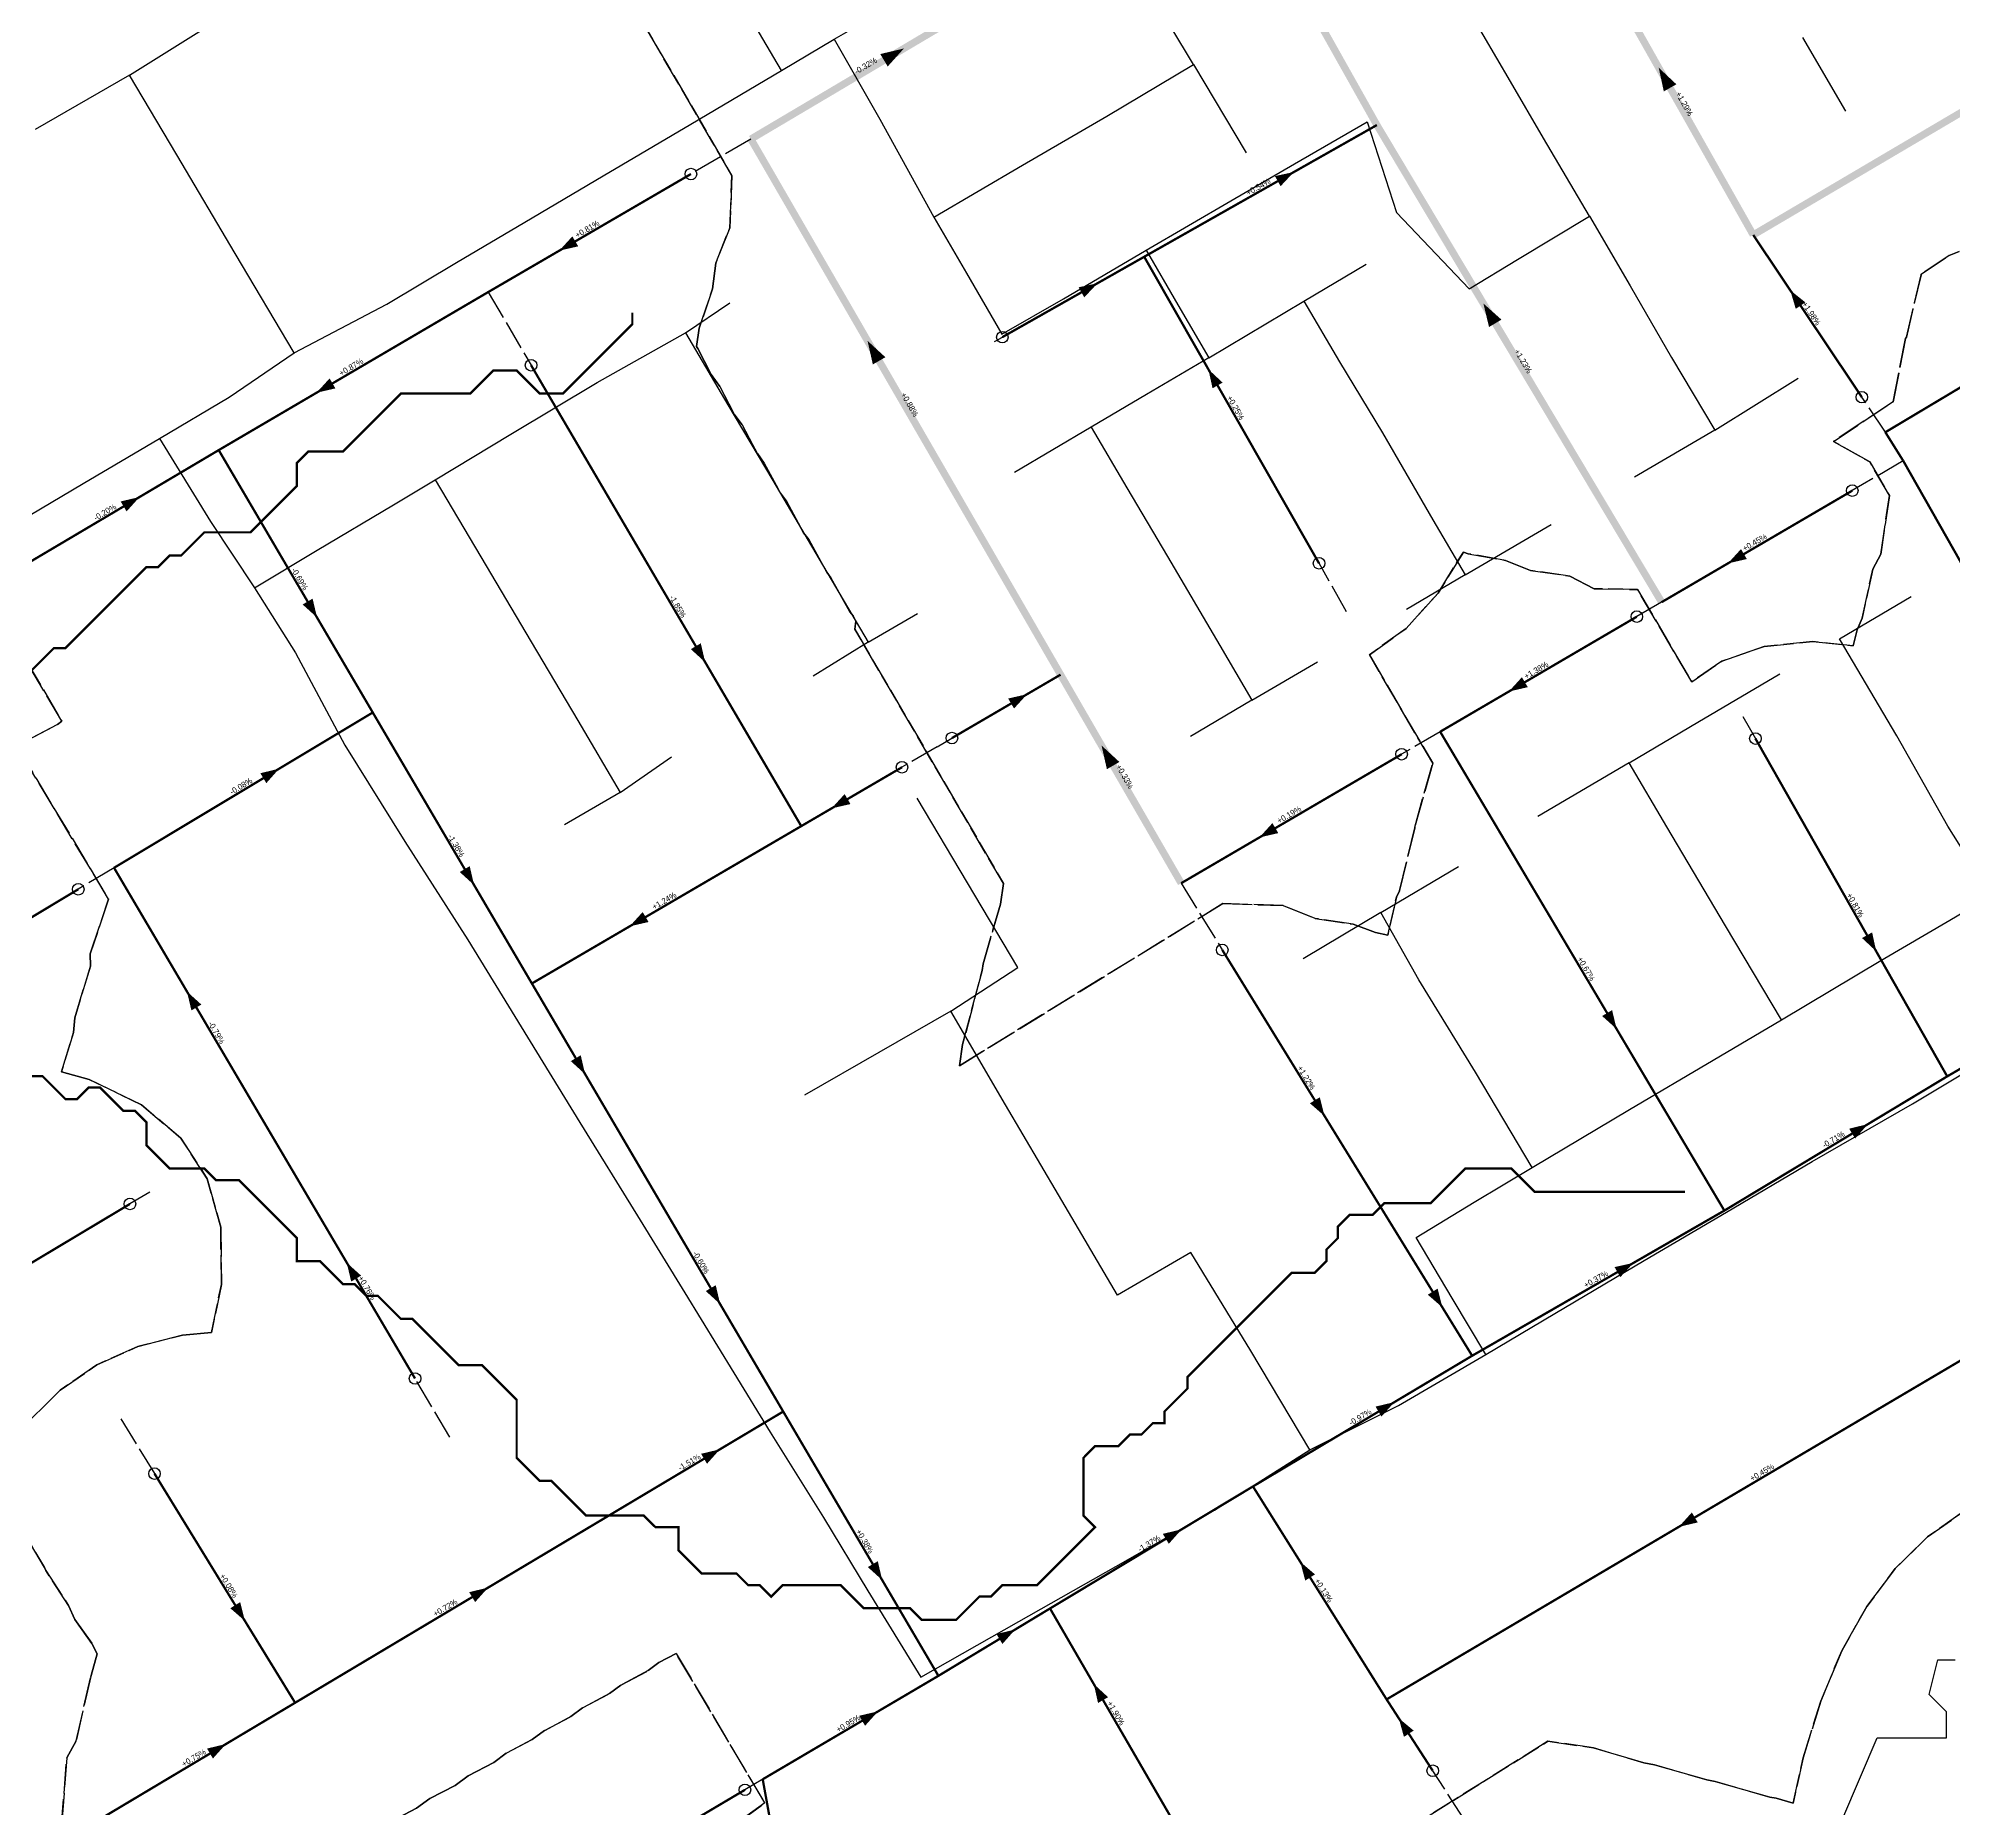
# Model space of a CAD drawing. Header units: metres. Extents: x 442821 to 452274, y 2561971 to 2571293.
# Drawn here: x 445550 to 446212, y 2565735 to 2566347 of the extents above; entities that cross this region are included whole.
import ezdxf
from ezdxf.enums import TextEntityAlignment as Align

# ---------------------------------------------------------------- set-up
doc = ezdxf.new("R2010")
doc.units = ezdxf.units.M
doc.header["$LTSCALE"] = 8
doc.linetypes.add('DASHDOT', pattern=[3.556, 2.54, -0.508, 0, -0.508])
doc.linetypes.add('DASHED', pattern=[1.524, 1.27, -0.254])
for name, color, linetype in [('A_ARROWS', 7, 'Continuous'), ('A_BRANCH', 7, 'Continuous'), ('A_BUILT_2006', 252, 'Continuous'), ('A_CATCHMENTS', 7, 'Continuous'), ('A_GRADIENT', 8, 'Continuous'), ('A_HEAD_GAP', 8, 'Continuous'), ('A_HEADS', 8, 'Continuous'), ('A_LATERAL', 7, 'Continuous'), ('A_STREAMS', 5, 'Continuous'), ('A_SUBMAIN', 7, 'Continuous'), ('A_WADI', 4, 'Continuous')]:
    doc.layers.add(name, color=color, linetype=linetype)

msp = doc.modelspace()

# ---------------------------------------------------------------- linework, layer by layer
at = {"layer": 'A_ARROWS', "color": 1}
for points in [[(445849.22, 2566343.4), (445843.61, 2566337.17), (445841.06, 2566341.47)], [(446110.26, 2566336.75), (446116.37, 2566331.01), (446112.02, 2566328.55)], [(445984.09, 2566300.66), (445979.5, 2566295.77), (445977.53, 2566299.25)], [(445916.19, 2566262.2), (445911.6, 2566257.31), (445909.63, 2566260.79)], [(446155.75, 2566259.78), (446160.98, 2566255.58), (446157.65, 2566253.35)], [(446049.62, 2566255.2), (446055.87, 2566249.61), (446051.58, 2566247.05)], [(445836.64, 2566242.29), (445842.81, 2566236.61), (445838.48, 2566234.11)], [(445954.53, 2566232.41), (445959.44, 2566227.84), (445955.96, 2566225.86)], [(446134.2, 2566165.3), (446138.72, 2566170.25), (446140.73, 2566166.8)], [(445891.83, 2566120.05), (445887.31, 2566115.1), (445885.29, 2566118.55)], [(445917.58, 2566102.29), (445923.75, 2566096.61), (445919.42, 2566094.11)], [(445972.16, 2566070.5), (445976.67, 2566075.46), (445978.69, 2566072)]]:
    msp.add_solid(points, dxfattribs=at)
at = {"layer": 'A_ARROWS', "color": 3}
for points in [[(445730.04, 2566273.47), (445734.56, 2566278.42), (445736.58, 2566274.96)], [(445646.08, 2566224.32), (445650.59, 2566229.28), (445652.61, 2566225.83)], [(445584.88, 2566188.26), (445580.39, 2566183.27), (445578.35, 2566186.72)], [(445646.25, 2566146.58), (445641.28, 2566151.08), (445644.73, 2566153.11)], [(445780.49, 2566131.11), (445775.53, 2566135.62), (445778.98, 2566137.65)], [(446058.43, 2566120.97), (446062.95, 2566125.93), (446064.97, 2566122.48)], [(445633.17, 2566094.29), (445628.72, 2566089.28), (445626.66, 2566092.71)], [(445824.2, 2566080.55), (445828.72, 2566085.5), (445830.74, 2566082.05)], [(445700.57, 2566054.04), (445695.61, 2566058.54), (445699.06, 2566060.57)], [(445754.37, 2566039.75), (445758.88, 2566044.7), (445760.9, 2566041.25)], [(446185.48, 2566031.11), (446180.58, 2566035.69), (446184.06, 2566037.67)], [(445601.28, 2566017.2), (445606.25, 2566012.7), (445602.81, 2566010.67)], [(446095.69, 2566004.25), (446090.7, 2566008.73), (446094.14, 2566010.77)], [(445738.97, 2565988.62), (445734.01, 2565993.13), (445737.46, 2565995.15)], [(445994.7, 2565974.13), (445989.64, 2565978.54), (445993.04, 2565980.63)], [(446182.63, 2565971.35), (446178.18, 2565966.33), (446176.12, 2565969.76)], [(445656.54, 2565923.41), (445661.51, 2565918.92), (445658.07, 2565916.89)], [(446101.54, 2565923.34), (446096.99, 2565918.42), (446094.99, 2565921.88)], [(445785.67, 2565909.08), (445780.7, 2565913.59), (445784.15, 2565915.62)], [(446035.45, 2565907.94), (446030.4, 2565912.34), (446033.8, 2565914.43)], [(446018.86, 2565875.19), (446014.38, 2565870.19), (446012.33, 2565873.63)], [(445785.6, 2565858.86), (445781.13, 2565853.86), (445779.08, 2565857.3)], [(446117.23, 2565832.04), (446121.72, 2565837.02), (446123.75, 2565833.57)], [(445945.29, 2565831.19), (445940.83, 2565826.18), (445938.77, 2565829.61)], [(445841.71, 2565813.62), (445836.74, 2565818.12), (445840.19, 2565820.15)], [(445986.3, 2565819.94), (445991.39, 2565815.58), (445988.01, 2565813.46)], [(445705.42, 2565811.02), (445700.94, 2565806.02), (445698.89, 2565809.45)], [(445621.32, 2565799.48), (445616.27, 2565803.89), (445619.68, 2565805.98)], [(445887.73, 2565796.55), (445883.29, 2565791.53), (445881.22, 2565794.95)], [(445914.89, 2565777.66), (445919.83, 2565773.12), (445916.36, 2565771.12)], [(445840.29, 2565768.22), (445835.79, 2565763.24), (445833.76, 2565766.69)], [(446020.36, 2565765.86), (446025.51, 2565761.57), (446022.15, 2565759.4)], [(445614.74, 2565756.91), (445610.26, 2565751.91), (445608.21, 2565755.35)]]:
    msp.add_solid(points, dxfattribs=at)
at = {"layer": 'A_BRANCH', "color": 3, "const_width": 0.8}
for points in [[(445775.57, 2566299.98), (445705.45, 2566259.14)], [(445720.28, 2566233.84), (445725.59, 2566224.78)], [(446102.7, 2566146.87), (446034.68, 2566107.07)], [(445959.33, 2566031.57), (446014.78, 2565941.52)], [(445570.23, 2565730.35), (445638.68, 2565771.19)]]:
    msp.add_lwpolyline(points, dxfattribs=at)
at = {"layer": 'A_BRANCH', "color": 1, "const_width": 0.8}
for points in [[(446180.52, 2566222.79), (446142.95, 2566278.9)], [(445865.83, 2566104.87), (445903.4, 2566126.81)], [(445563.7, 2566052.58), (445412.99, 2565962.08)]]:
    msp.add_lwpolyline(points, dxfattribs=at)
at = {"layer": 'A_BRANCH', "color": 1, "linetype": 'DASHED', "const_width": 0.8}
for points in [[(446177.21, 2566190.46), (446111.28, 2566151.89)], [(446021.36, 2566099.28), (445945.11, 2566054.67)], [(445794.24, 2565741.07), (445704.29, 2565687.78), (445606.77, 2565630.69)]]:
    msp.add_lwpolyline(points, dxfattribs=at)
at = {"layer": 'A_BRANCH', "color": 3, "linetype": 'DASHED', "const_width": 0.8}
msp.add_lwpolyline([(446277.45, 2565926.65), (446016.15, 2565772.36)], dxfattribs=at)
at = {"layer": 'A_BUILT_2006', "color": 252}
for points in [[(445806.92, 2566335.77), (445792.85, 2566359.61)], [(445949.39, 2566337.81), (445934.04, 2566363.5)], [(445825.06, 2566346.58), (445842.02, 2566356.26)], [(446059.01, 2566331.95), (446044.78, 2566356.24)], [(445581.35, 2566334.19), (445609.1, 2566351.51)], [(445806.92, 2566335.77), (445825.06, 2566346.58)], [(445825.06, 2566346.58), (445840.84, 2566318.93)], [(446159.97, 2566347.16), (446174.82, 2566321.71)], [(445581.35, 2566334.19), (445548.77, 2566315.36)], [(445597.76, 2566306.64), (445581.35, 2566334.19)], [(445775.56, 2566317.25), (445806.92, 2566335.77)], [(445919.4, 2566319.99), (445949.39, 2566337.81)], [(445949.39, 2566337.81), (445967.59, 2566307.33)], [(446070.44, 2566312.43), (446059.01, 2566331.95)], [(445840.84, 2566318.93), (445859.55, 2566285.09)], [(445890.21, 2566303.09), (445919.4, 2566319.99)], [(445745.26, 2566299.36), (445775.56, 2566317.25)], [(445984.26, 2566303.48), (446009.46, 2566318.06)], [(446009.46, 2566318.06), (446019.53, 2566286.7)], [(446086.28, 2566285.38), (446070.44, 2566312.43)], [(445617.96, 2566272.48), (445597.76, 2566306.64)], [(445718.13, 2566283.35), (445745.26, 2566299.36)], [(445859.55, 2566285.09), (445890.21, 2566303.09)], [(445962.3, 2566290.7), (445984.26, 2566303.48)], [(445932.97, 2566273.61), (445962.3, 2566290.7)], [(446019.53, 2566286.7), (446044.7, 2566260.21)], [(445694.44, 2566269.36), (445718.13, 2566283.35)], [(445859.55, 2566285.09), (445870.83, 2566265.69)], [(446061.46, 2566270.36), (446086.28, 2566285.38)], [(446086.28, 2566285.38), (446100.39, 2566261.28)], [(445904.41, 2566256.8), (445932.97, 2566273.61)], [(445932.97, 2566273.61), (445943.95, 2566254.76)], [(445638.3, 2566238.11), (445617.96, 2566272.48)], [(445670.42, 2566254.96), (445694.44, 2566269.36)], [(445987.55, 2566255.94), (446009.11, 2566268.75)], [(446044.7, 2566260.21), (446061.46, 2566270.36)], [(445870.83, 2566265.69), (445883.12, 2566244.57)], [(446100.39, 2566261.28), (446114.63, 2566236.48)], [(445638.3, 2566238.11), (445670.42, 2566254.96)], [(445773.67, 2566245.05), (445789.04, 2566255.39)], [(445883.12, 2566244.57), (445904.41, 2566256.8)], [(445943.95, 2566254.76), (445954.65, 2566236.38)], [(445954.65, 2566236.38), (445987.55, 2566255.94)], [(445987.55, 2566255.94), (445999.87, 2566235.06)], [(445743.18, 2566227.89), (445773.67, 2566245.05)], [(445773.67, 2566245.05), (445788.35, 2566220.18)], [(445615.89, 2566222.76), (445638.3, 2566238.11)], [(445954.65, 2566236.38), (445933.17, 2566223.72)], [(445999.87, 2566235.06), (446014.78, 2566210.46)], [(446114.63, 2566236.48), (446129.62, 2566211.38)], [(445713.27, 2566209.96), (445743.18, 2566227.89)], [(446129.62, 2566211.38), (446158.53, 2566229.42)], [(445591.82, 2566208.52), (445615.89, 2566222.76)], [(445788.35, 2566220.18), (445803.85, 2566193.93)], [(445933.17, 2566223.72), (445914.01, 2566212.47)], [(445565.41, 2566192.92), (445591.82, 2566208.52)], [(445591.82, 2566208.52), (445609.47, 2566179.8)], [(445687.1, 2566194.23), (445713.27, 2566209.96)], [(445914.01, 2566212.47), (445887.46, 2566196.71)], [(445914.01, 2566212.47), (445926.36, 2566191.48)], [(446014.78, 2566210.46), (446032.13, 2566180.36)], [(446129.62, 2566211.38), (446101.85, 2566195.17)], [(445672.7, 2566185.6), (445687.1, 2566194.23)], [(445687.1, 2566194.23), (445702.87, 2566167.6)], [(445803.85, 2566193.93), (445819.9, 2566166.75)], [(445532.02, 2566173.18), (445565.41, 2566192.92)], [(445926.36, 2566191.48), (445940.35, 2566167.68)], [(445609.47, 2566179.8), (445624.68, 2566156.83)], [(445646.34, 2566169.92), (445672.7, 2566185.6)], [(446032.13, 2566180.36), (446043.36, 2566161.32)], [(446043.36, 2566161.32), (446073.03, 2566178.77)], [(445624.68, 2566156.83), (445646.34, 2566169.92)], [(445702.87, 2566167.6), (445720.31, 2566138.15)], [(445819.9, 2566166.75), (445836.81, 2566138.1)], [(445940.35, 2566167.68), (445958.47, 2566136.86)], [(446043.36, 2566161.32), (446023.04, 2566149.37)], [(445624.68, 2566156.83), (445638.78, 2566134.34)], [(446172.75, 2566139.19), (446197.54, 2566153.8)], [(445836.81, 2566138.1), (445853.93, 2566147.92)], [(445638.78, 2566134.34), (445655.89, 2566102.44)], [(445720.31, 2566138.15), (445736.44, 2566110.92)], [(445836.81, 2566138.1), (445817.88, 2566126.25)], [(445958.47, 2566136.86), (445969.6, 2566117.95)], [(446192.65, 2566105.62), (446172.75, 2566139.19)], [(445969.6, 2566117.95), (445992.26, 2566131.27)], [(446123.76, 2566110.36), (446152.17, 2566127.06)], [(445969.6, 2566117.95), (445948.28, 2566105.41)], [(445736.44, 2566110.92), (445751.14, 2566086.1)], [(446099.99, 2566096.31), (446123.76, 2566110.36)], [(445655.89, 2566102.44), (445676.61, 2566069.04)], [(446210.27, 2566074.38), (446192.65, 2566105.62)], [(445751.14, 2566086.1), (445768.89, 2566098.37)], [(446099.99, 2566096.31), (446068.45, 2566077.72)], [(446113.09, 2566074.21), (446099.99, 2566096.31)], [(445751.14, 2566086.1), (445731.86, 2566074.91)], [(445871.2, 2566054.76), (445853.76, 2566084.06)], [(446133.31, 2566039.9), (446113.09, 2566074.21)], [(446225.35, 2566050.44), (446210.27, 2566074.38)], [(445676.61, 2566069.04), (445698.38, 2566035.12)], [(445888.62, 2566025.5), (445871.2, 2566054.76)], [(446014.2, 2566044.5), (446041.06, 2566060.49)], [(446210.98, 2566041.93), (446225.35, 2566050.44)], [(446014.2, 2566044.5), (445987.34, 2566028.52)], [(446027.35, 2566021.28), (446014.2, 2566044.5)], [(446187.08, 2566027.94), (446210.98, 2566041.93)], [(445698.38, 2566035.12), (445716.87, 2566005.02)], [(446152.7, 2566007.38), (446133.31, 2566039.9)], [(446152.7, 2566007.38), (446187.08, 2566027.94)], [(445865.41, 2566010.42), (445888.62, 2566025.5)], [(446046.93, 2565989.28), (446027.35, 2566021.28)], [(445865.41, 2566010.42), (445840.55, 2565996.11)], [(445884.36, 2565978.04), (445865.41, 2566010.42)], [(445716.87, 2566005.02), (445737.19, 2565971.95)], [(446129.13, 2565993.41), (446152.7, 2566007.38)], [(445840.55, 2565996.11), (445814.82, 2565981.31)], [(446197.99, 2565978.3), (446231.18, 2565998.28)], [(446066.49, 2565956.28), (446046.93, 2565989.28)], [(446100.16, 2565976.38), (446129.13, 2565993.41)], [(445902.65, 2565946.91), (445884.36, 2565978.04)], [(446066.49, 2565956.28), (446100.16, 2565976.38)], [(446163.36, 2565958.39), (446197.99, 2565978.3)], [(445737.19, 2565971.95), (445757.08, 2565939.58)], [(446046.45, 2565944.4), (446066.49, 2565956.28)], [(446133.76, 2565940.88), (446163.36, 2565958.39)], [(445923.06, 2565912.15), (445902.65, 2565946.91)], [(446026.39, 2565932.13), (446046.45, 2565944.4)], [(445757.08, 2565939.58), (445773.46, 2565912.93)], [(446105.28, 2565924.13), (446133.76, 2565940.88)], [(446038.86, 2565911.11), (446026.39, 2565932.13)], [(445948.43, 2565926.95), (445923.06, 2565912.15)], [(445969.23, 2565892.87), (445948.43, 2565926.95)], [(446074.33, 2565905.81), (446105.28, 2565924.13)], [(445773.46, 2565912.93), (445790.45, 2565885.28)], [(446050.49, 2565891.63), (446038.86, 2565911.11)], [(446050.49, 2565891.63), (446074.33, 2565905.81)], [(445989.55, 2565858.73), (445969.23, 2565892.87)], [(446020.24, 2565874.04), (446050.49, 2565891.63)], [(445790.45, 2565885.28), (445803.02, 2565864.84)], [(445989.55, 2565858.73), (446020.24, 2565874.04)], [(445803.02, 2565864.84), (445821.44, 2565835.26)], [(445956.64, 2565837.83), (445989.55, 2565858.73)], [(445922.56, 2565818.27), (445956.64, 2565837.83)], [(445821.44, 2565835.26), (445836.77, 2565809.89)], [(445889, 2565799.31), (445922.56, 2565818.27)], [(445836.77, 2565809.89), (445855.13, 2565780.03)], [(445855.13, 2565780.03), (445889, 2565799.31)]]:
    msp.add_lwpolyline(points, dxfattribs=at)
at = {"layer": 'A_CATCHMENTS', "color": 1, "linetype": 'DASHED'}
for points in [[(446214.11, 2566273.15), (446210.73, 2566271.75), (446201, 2566265.36), (446200.99, 2566265.08), (446195.91, 2566243.54), (446195.64, 2566243.07), (446191.3, 2566221.22), (446170.74, 2566207.46), (446183.22, 2566200.39), (446190.02, 2566188.76), (446187.08, 2566168.54), (446184.28, 2566163.25), (446180.64, 2566146.33), (446178.85, 2566142.27), (446177.54, 2566136.8), (446163.52, 2566138.22), (446146.78, 2566136.6), (446132.09, 2566131.45), (446121.67, 2566124.29), (446102.97, 2566156.25), (446087.91, 2566156.55), (446079.55, 2566160.93), (446065.95, 2566162.86), (446057.33, 2566166.31), (446044.31, 2566168.65), (446042.69, 2566169.22), (446034, 2566155.05), (446022.91, 2566142.8), (446010.19, 2566133.65), (446032.09, 2566096.21), (446025.89, 2566074.03), (446025.91, 2566073.88), (446020.62, 2566052.08), (446019.58, 2566049.84), (446016.55, 2566036.68), (446012.29, 2566037.57), (446004.6, 2566040.46), (445991.48, 2566042.5), (445980.34, 2566046.93), (445959.48, 2566047.6), (445868.44, 2565991.54), (445869.54, 2565998.87), (445876.27, 2566024.5), (445876.61, 2566026.77), (445882.62, 2566047.42), (445883.62, 2566054.58), (445832.25, 2566142.52), (445832.63, 2566145.29), (445831.62, 2566147.1), (445830.51, 2566148.54), (445823.95, 2566160.33), (445822.51, 2566162.21), (445816.29, 2566173.55), (445814.51, 2566175.89), (445808.62, 2566186.77), (445806.52, 2566189.57), (445800.95, 2566199.99), (445798.53, 2566203.26), (445793.28, 2566213.21), (445790.55, 2566216.94), (445785.6, 2566226.43), (445782.56, 2566230.63), (445777.92, 2566239.64), (445777.45, 2566240.3), (445778.45, 2566246.66), (445783.04, 2566260.25), (445784.14, 2566269.14), (445789.02, 2566281.37), (445789.76, 2566299.45), (445732.79, 2566397.27)], [(445526.75, 2566163.49), (445558, 2566110.74), (445556.45, 2566109.56), (445546.11, 2566104.13)], [(445542.7, 2566101.55), (445574.17, 2566049.15), (445567.8, 2566030.24), (445567.94, 2566026.01), (445562.44, 2566008.12), (445561.99, 2566003.03), (445557.93, 2565989.44), (445567.5, 2565986.81), (445585.56, 2565977.98), (445599.16, 2565966.52), (445608.29, 2565952.44), (445612.96, 2565935.72), (445613.17, 2565915.83), (445609.79, 2565899.27), (445599.76, 2565898.35), (445584.23, 2565894.41), (445570.13, 2565888.08), (445557.47, 2565879.34), (445546.24, 2565868.22)], [(446029.05, 2565731.02), (446071.94, 2565757.87), (446087.72, 2565755.59), (446105.06, 2565750.39), (446108.79, 2565749.75), (446126.9, 2565744.49), (446129.84, 2565743.94), (446148.7, 2565738.58), (446150.88, 2565738.15), (446156.8, 2565736.5), (446160.23, 2565752.16), (446166.27, 2565771.76), (446173.6, 2565789.2), (446182.2, 2565804.48), (446192.07, 2565817.59), (446203.23, 2565828.54), (446215.66, 2565837.33)], [(445542.72, 2565833.63), (445552, 2565818), (445552.44, 2565816.9), (445560.27, 2565804.89), (445562.45, 2565800.03), (445568.39, 2565791.69), (445570.18, 2565788.11), (445568.11, 2565780.57), (445567.98, 2565780.29), (445562.99, 2565758.05), (445559.71, 2565752.09), (445557.82, 2565727.67)], [(445672.09, 2565730.18), (445680.71, 2565734.68), (445685.3, 2565738.02), (445694, 2565742.58), (445698.5, 2565745.86), (445707.36, 2565750.52), (445711.7, 2565753.71), (445720.71, 2565758.47), (445724.91, 2565761.55), (445734.07, 2565766.42), (445738.11, 2565769.4), (445747.42, 2565774.36), (445751.31, 2565777.24), (445760.78, 2565782.31), (445764.52, 2565785.08), (445770.43, 2565788.27), (445801.07, 2565736.55), (445791.87, 2565729.83)]]:
    msp.add_lwpolyline(points, dxfattribs=at)
at = {"layer": 'A_CATCHMENTS', "color": 3, "linetype": 'DASHED'}
for points in [[(445732.79, 2566397.27), (445789.76, 2566299.45), (445789.02, 2566281.37), (445784.14, 2566269.14), (445783.04, 2566260.25), (445778.45, 2566246.66), (445777.45, 2566240.3), (445777.92, 2566239.64), (445782.56, 2566230.63), (445785.6, 2566226.43), (445790.55, 2566216.94), (445793.28, 2566213.21), (445798.53, 2566203.26), (445800.95, 2566199.99), (445806.52, 2566189.57), (445808.62, 2566186.77), (445814.51, 2566175.89), (445816.29, 2566173.55), (445822.51, 2566162.21), (445823.95, 2566160.33), (445830.51, 2566148.54), (445831.62, 2566147.1), (445832.63, 2566145.29), (445832.25, 2566142.52), (445883.62, 2566054.58), (445882.62, 2566047.42), (445876.61, 2566026.77), (445876.27, 2566024.5), (445869.54, 2565998.87), (445868.44, 2565991.54), (445959.48, 2566047.6), (445980.34, 2566046.93), (445991.48, 2566042.5), (446004.6, 2566040.46), (446012.29, 2566037.57), (446016.55, 2566036.68), (446019.58, 2566049.84), (446020.62, 2566052.08), (446025.91, 2566073.88), (446025.89, 2566074.03), (446032.09, 2566096.21), (446010.19, 2566133.65), (446022.91, 2566142.8), (446034, 2566155.05), (446042.69, 2566169.22), (446044.31, 2566168.65), (446057.33, 2566166.31), (446065.95, 2566162.86), (446079.55, 2566160.93), (446087.91, 2566156.55), (446102.97, 2566156.25), (446121.67, 2566124.29), (446132.09, 2566131.45), (446146.78, 2566136.6), (446163.52, 2566138.22), (446177.54, 2566136.8), (446178.85, 2566142.27), (446180.64, 2566146.33), (446184.28, 2566163.25), (446187.08, 2566168.54), (446190.02, 2566188.76), (446183.22, 2566200.39), (446170.74, 2566207.46), (446191.3, 2566221.22), (446195.64, 2566243.07), (446195.91, 2566243.54), (446200.99, 2566265.08), (446201, 2566265.36), (446210.73, 2566271.75), (446214.11, 2566273.15)], [(445546.11, 2566104.13), (445556.45, 2566109.56), (445558, 2566110.74), (445526.75, 2566163.49)], [(445546.24, 2565868.22), (445557.47, 2565879.34), (445570.13, 2565888.08), (445584.23, 2565894.41), (445599.76, 2565898.35), (445609.79, 2565899.27), (445613.17, 2565915.83), (445612.96, 2565935.72), (445608.29, 2565952.44), (445599.16, 2565966.52), (445585.56, 2565977.98), (445567.5, 2565986.81), (445557.93, 2565989.44), (445561.99, 2566003.03), (445562.44, 2566008.12), (445567.94, 2566026.01), (445567.8, 2566030.24), (445574.17, 2566049.15), (445542.7, 2566101.55)], [(446215.66, 2565837.33), (446203.23, 2565828.54), (446192.07, 2565817.59), (446182.2, 2565804.48), (446173.6, 2565789.2), (446166.27, 2565771.76), (446160.23, 2565752.16), (446156.8, 2565736.5), (446150.88, 2565738.15), (446148.7, 2565738.58), (446129.84, 2565743.94), (446126.9, 2565744.49), (446108.79, 2565749.75), (446105.06, 2565750.39), (446087.72, 2565755.59), (446071.94, 2565757.87), (446029.05, 2565731.02)], [(445557.82, 2565727.67), (445559.71, 2565752.09), (445562.99, 2565758.05), (445567.98, 2565780.29), (445568.11, 2565780.57), (445570.18, 2565788.11), (445568.39, 2565791.69), (445562.45, 2565800.03), (445560.27, 2565804.89), (445552.44, 2565816.9), (445552, 2565818), (445542.72, 2565833.63)], [(445791.87, 2565729.83), (445801.07, 2565736.55), (445770.43, 2565788.27), (445764.52, 2565785.08), (445760.78, 2565782.31), (445751.31, 2565777.24), (445747.42, 2565774.36), (445738.11, 2565769.4), (445734.07, 2565766.42), (445724.91, 2565761.55), (445720.71, 2565758.47), (445711.7, 2565753.71), (445707.36, 2565750.52), (445698.5, 2565745.86), (445694, 2565742.58), (445685.3, 2565738.02), (445680.71, 2565734.68), (445672.09, 2565730.18)]]:
    msp.add_lwpolyline(points, dxfattribs=at)
at = {"layer": 'A_HEAD_GAP', "color": 8, "linetype": 'DASHED'}
for points in [[(445796.3, 2566312.06), (445775.57, 2566299.98)], [(445705.45, 2566259.14), (445720.28, 2566233.84)], [(445880.51, 2566242), (445883.26, 2566243.56)], [(446188.64, 2566210.66), (446180.52, 2566222.79)], [(446194.83, 2566200.76), (446177.21, 2566190.46)], [(446002.32, 2566148.59), (445992.78, 2566165.32)], [(446111.28, 2566151.89), (446102.7, 2566146.87)], [(446034.68, 2566107.07), (446021.36, 2566099.28)], [(446139.4, 2566112.3), (446143.71, 2566104.7)], [(445860.69, 2566101.87), (445848.56, 2566094.78)], [(445860.69, 2566101.87), (445865.83, 2566104.87)], [(445576.06, 2566060), (445563.7, 2566052.58)], [(445945.11, 2566054.67), (445959.33, 2566031.57)], [(445588.45, 2565947.86), (445581.56, 2565943.73)], [(445692.13, 2565863.02), (445680.15, 2565883.35)], [(445578.4, 2565869.42), (445590.05, 2565850.44)], [(445800.39, 2565744.72), (445794.24, 2565741.07)], [(446042.87, 2565731.03), (446032.09, 2565747.7)]]:
    msp.add_lwpolyline(points, dxfattribs=at)
at = {"layer": 'A_HEADS', "color": 3}
for centre in [(445775.57, 2566299.98), (445720.28, 2566233.84), (446102.7, 2566146.87), (446143.71, 2566104.7), (445848.56, 2566094.78), (445959.33, 2566031.57), (445680.15, 2565883.35), (445590.05, 2565850.44), (446032.09, 2565747.7)]:
    msp.add_circle(centre, 2, dxfattribs=at)
at = {"layer": 'A_HEADS', "color": 1}
for centre in [(445883.26, 2566243.56), (446180.52, 2566222.79), (446177.21, 2566190.46), (445992.78, 2566165.32), (445865.83, 2566104.87), (446021.36, 2566099.28), (445563.7, 2566052.58), (445581.56, 2565943.73), (445794.24, 2565741.07)]:
    msp.add_circle(centre, 2, dxfattribs=at)
at = {"layer": 'A_LATERAL', "color": 1, "const_width": 0.8}
msp.add_lwpolyline([(445932.33, 2566271.35), (446012.79, 2566316.92)], dxfattribs=at)
at = {"layer": 'A_LATERAL', "color": 3, "linetype": 'DASHDOT', "const_width": 0.8}
for points in [[(446294.44, 2566273.85), (446188.64, 2566210.66)], [(445725.59, 2566224.78), (445813.72, 2566074.42)], [(445535.21, 2566158.83), (445612.26, 2566204.48)], [(445612.26, 2566204.48), (445665.53, 2566113.72)], [(445665.53, 2566113.72), (445720.56, 2566019.99)], [(445644.19, 2565944.38), (445576.06, 2566060)], [(446210.03, 2565987.85), (446289.47, 2566034)], [(446132.96, 2565941.43), (446210.03, 2565987.85)], [(445747.88, 2565973.46), (445807.48, 2565871.92)], [(446014.78, 2565941.52), (446045.74, 2565891.22)], [(445969.94, 2565846.01), (446045.74, 2565891.22)], [(445744.18, 2565834.15), (445807.48, 2565871.92)], [(445899.75, 2565803.8), (445969.94, 2565846.01)], [(445817.84, 2565648.43), (445800.39, 2565744.72)]]:
    msp.add_lwpolyline(points, dxfattribs=at)
at = {"layer": 'A_LATERAL', "color": 1, "linetype": 'DASHDOT', "const_width": 0.8}
for points in [[(445883.26, 2566243.56), (445932.33, 2566271.35)], [(445581.56, 2565943.73), (445463, 2565872.77)]]:
    msp.add_lwpolyline(points, dxfattribs=at)
at = {"layer": 'A_LATERAL', "color": 1, "linetype": 'DASHED', "const_width": 0.8}
msp.add_lwpolyline([(445992.78, 2566165.32), (445932.33, 2566271.35)], dxfattribs=at)
at = {"layer": 'A_LATERAL', "color": 3, "const_width": 0.8}
for points in [[(445705.45, 2566259.14), (445612.26, 2566204.48)], [(446194.83, 2566200.76), (446234.65, 2566130.6)], [(446034.68, 2566107.07), (446132.96, 2565941.43)], [(446143.71, 2566104.7), (446210.03, 2565987.85)], [(445848.56, 2566094.78), (445813.72, 2566074.42)], [(445813.72, 2566074.42), (445720.56, 2566019.99)], [(445720.56, 2566019.99), (445747.88, 2565973.46)], [(445680.15, 2565883.35), (445644.19, 2565944.38)], [(445638.68, 2565771.19), (445744.18, 2565834.15)], [(445942.61, 2565729.79), (445899.75, 2565803.8)], [(445800.39, 2565744.72), (445861.15, 2565780.5)], [(446032.09, 2565747.7), (446016.15, 2565772.36)]]:
    msp.add_lwpolyline(points, dxfattribs=at)
at = {"layer": 'A_LATERAL', "color": 3, "linetype": 'DASHED', "const_width": 0.8}
for points in [[(446188.64, 2566210.66), (446194.83, 2566200.76)], [(445576.06, 2566060), (445665.53, 2566113.72)], [(446045.74, 2565891.22), (446132.96, 2565941.43)], [(445807.48, 2565871.92), (445861.15, 2565780.5)], [(445590.05, 2565850.44), (445638.68, 2565771.19)], [(446016.15, 2565772.36), (445969.94, 2565846.01)], [(445861.15, 2565780.5), (445899.75, 2565803.8)]]:
    msp.add_lwpolyline(points, dxfattribs=at)
at = {"layer": 'A_STREAMS', "color": 5, "const_width": 0.8}
for points in [[(445755.3, 2566252.06), (445755.3, 2566248.06), (445751.3, 2566244.06), (445747.3, 2566240.06), (445743.3, 2566236.06), (445739.3, 2566232.06), (445735.3, 2566228.05), (445731.3, 2566224.05), (445727.3, 2566224.05), (445723.3, 2566224.05), (445719.3, 2566228.05), (445715.3, 2566232.06), (445711.3, 2566232.06), (445707.3, 2566232.06), (445703.3, 2566228.05), (445699.3, 2566224.05), (445695.3, 2566224.05), (445691.3, 2566224.05), (445687.29, 2566224.05), (445683.29, 2566224.05), (445679.29, 2566224.05), (445675.29, 2566224.05), (445671.29, 2566220.05), (445667.29, 2566216.05), (445663.29, 2566212.05), (445659.29, 2566208.05), (445655.29, 2566204.05), (445651.29, 2566204.05), (445647.29, 2566204.05), (445643.29, 2566204.05), (445639.29, 2566200.04), (445639.29, 2566196.04), (445639.29, 2566192.04), (445635.29, 2566188.04), (445631.29, 2566184.04), (445627.29, 2566180.04), (445623.29, 2566176.04), (445619.29, 2566176.04), (445615.28, 2566176.04), (445611.28, 2566176.04), (445607.28, 2566176.04), (445603.28, 2566172.03), (445599.28, 2566168.03), (445595.28, 2566168.03), (445591.28, 2566164.03), (445587.28, 2566164.03), (445583.28, 2566160.03), (445579.28, 2566156.03), (445575.28, 2566152.03), (445571.28, 2566148.03), (445567.28, 2566144.02), (445563.28, 2566140.02), (445559.28, 2566136.02), (445555.28, 2566136.02), (445551.28, 2566132.02), (445547.28, 2566128.02)], [(446119.35, 2565947.96), (446115.35, 2565947.96), (446111.35, 2565947.96), (446107.35, 2565947.96), (446103.35, 2565947.96), (446099.35, 2565947.96), (446095.35, 2565947.96), (446091.35, 2565947.96), (446087.35, 2565947.96), (446083.35, 2565947.96), (446079.35, 2565947.96), (446075.35, 2565947.96), (446071.35, 2565947.96), (446067.35, 2565947.96), (446063.35, 2565951.96), (446059.35, 2565955.96), (446055.35, 2565955.96), (446051.34, 2565955.96), (446047.34, 2565955.96), (446043.34, 2565955.96), (446039.34, 2565951.96), (446035.34, 2565947.96), (446031.34, 2565943.96), (446027.34, 2565943.96), (446023.34, 2565943.96), (446019.34, 2565943.96), (446015.34, 2565943.96), (446011.34, 2565939.95), (446007.34, 2565939.95), (446003.34, 2565939.95), (445999.34, 2565935.95), (445999.34, 2565931.95), (445995.34, 2565927.95), (445995.34, 2565923.95), (445991.34, 2565919.95), (445987.34, 2565919.95), (445983.34, 2565919.95), (445979.33, 2565915.95), (445975.33, 2565911.94), (445971.33, 2565907.94), (445967.33, 2565903.94), (445963.33, 2565899.94), (445959.33, 2565895.94), (445955.33, 2565891.94), (445951.33, 2565887.94), (445947.33, 2565883.93), (445947.33, 2565879.93), (445943.33, 2565875.93), (445939.33, 2565871.93), (445939.33, 2565867.93), (445935.33, 2565867.93), (445931.33, 2565863.93), (445927.33, 2565863.93), (445923.33, 2565859.93), (445919.33, 2565859.93), (445915.33, 2565859.93), (445911.33, 2565855.92), (445911.33, 2565851.92), (445911.33, 2565847.92), (445911.33, 2565843.92), (445911.33, 2565839.92), (445911.33, 2565835.92), (445915.33, 2565831.92), (445911.33, 2565827.91), (445907.32, 2565823.91), (445903.32, 2565819.91), (445899.32, 2565815.91), (445895.32, 2565811.91), (445891.32, 2565811.91), (445887.32, 2565811.91), (445883.32, 2565811.91), (445879.32, 2565807.91), (445875.32, 2565807.91), (445871.32, 2565803.91), (445867.32, 2565799.9), (445863.32, 2565799.9), (445859.32, 2565799.9), (445855.32, 2565799.9), (445851.32, 2565803.91), (445847.32, 2565803.91), (445843.32, 2565803.91), (445839.32, 2565803.91), (445835.32, 2565803.91), (445831.31, 2565807.91), (445827.31, 2565811.91), (445823.31, 2565811.91), (445819.31, 2565811.91), (445815.31, 2565811.91), (445811.31, 2565811.91), (445807.31, 2565811.91), (445803.31, 2565807.91), (445799.31, 2565811.91), (445795.31, 2565811.91), (445791.31, 2565815.91), (445787.31, 2565815.91), (445783.31, 2565815.91), (445779.31, 2565815.91), (445775.31, 2565819.91), (445771.31, 2565823.91), (445771.31, 2565827.91), (445771.31, 2565831.92), (445767.31, 2565831.92), (445763.31, 2565831.92), (445759.3, 2565835.92), (445755.3, 2565835.92), (445751.3, 2565835.92), (445747.3, 2565835.92), (445743.3, 2565835.92), (445739.3, 2565835.92), (445735.3, 2565839.92), (445731.3, 2565843.92), (445727.3, 2565847.92), (445723.3, 2565847.92), (445719.3, 2565851.92), (445715.3, 2565855.92), (445715.3, 2565859.93), (445715.3, 2565863.93), (445715.3, 2565867.93), (445715.3, 2565871.93), (445715.3, 2565875.93), (445711.3, 2565879.93), (445707.3, 2565883.93), (445703.3, 2565887.94), (445699.3, 2565887.94), (445695.3, 2565887.94), (445691.3, 2565891.94), (445687.29, 2565895.94), (445683.29, 2565899.94), (445679.29, 2565903.94), (445675.29, 2565903.94), (445671.29, 2565907.94), (445667.29, 2565911.94), (445663.29, 2565911.94), (445659.29, 2565915.95), (445655.29, 2565915.95), (445651.29, 2565919.95), (445647.29, 2565923.95), (445643.29, 2565923.95), (445639.29, 2565923.95), (445639.29, 2565927.95), (445639.29, 2565931.95), (445635.29, 2565935.95), (445631.29, 2565939.95), (445627.29, 2565943.96), (445623.29, 2565947.96), (445619.29, 2565951.96), (445615.28, 2565951.96), (445611.28, 2565951.96), (445607.28, 2565955.96), (445603.28, 2565955.96), (445599.28, 2565955.96), (445595.28, 2565955.96), (445591.28, 2565959.96), (445587.28, 2565963.96), (445587.28, 2565967.96), (445587.28, 2565971.96), (445583.28, 2565975.97), (445579.28, 2565975.97), (445575.28, 2565979.97), (445571.28, 2565983.97), (445567.28, 2565983.97), (445563.28, 2565979.97), (445559.28, 2565979.97), (445555.28, 2565983.97), (445551.28, 2565987.97), (445547.28, 2565987.97)]]:
    msp.add_lwpolyline(points, dxfattribs=at)
at = {"layer": 'A_SUBMAIN', "color": 1, "const_width": 2.5}
for points in [[(446012.79, 2566316.92), (445960.93, 2566409.25)], [(446142.95, 2566278.9), (446092.56, 2566368.05)], [(445903.4, 2566126.81), (445796.3, 2566312.06)], [(446111.28, 2566151.89), (446012.79, 2566316.92)]]:
    msp.add_lwpolyline(points, dxfattribs=at)
at = {"layer": 'A_SUBMAIN', "color": 1, "linetype": 'DASHDOT', "const_width": 2.5}
for points in [[(446345.12, 2566398.08), (446142.95, 2566278.9)], [(445796.3, 2566312.06), (445877.33, 2566360.05)]]:
    msp.add_lwpolyline(points, dxfattribs=at)
at = {"layer": 'A_SUBMAIN', "color": 1, "linetype": 'DASHED', "const_width": 2.5}
msp.add_lwpolyline([(445945.11, 2566054.67), (445903.4, 2566126.81)], dxfattribs=at)
at = {"layer": 'A_WADI', "color": 4}
msp.add_lwpolyline([(446167.8, 2565717.01), (446185.8, 2565759.01), (446209.8, 2565759.01), (446209.8, 2565768.01), (446203.8, 2565774.01), (446206.8, 2565786.01), (446212.8, 2565786.01)], dxfattribs=at)

# ---------------------------------------------------------------- texts
at = {"layer": 'A_GRADIENT', "color": 1}
for s, rotation, p in [('-0.32%', 30.63709, (445836.81, 2566336.05)), ('+1.29%', 299.47631, (446117.76, 2566323.48)), ('+0.54%', 29.52706, (445972.56, 2566294.13)), ('+1.98%', 303.80133, (446161.73, 2566250.85)), ('+1.23%', 300.83101, (446062.04, 2566234.4)), ('+0.88%', 300.03426, (445849.85, 2566219.44)), ('+0.25%', 299.68933, (445962.56, 2566218.34)), ('+0.45%', 30.32814, (446144.25, 2566171.17)), ('+0.33%', 300.03426, (445924.25, 2566090.74)), ('+0.19%', 30.32814, (445983.23, 2566076.98))]:
    msp.add_text(s, height=2, rotation=rotation, dxfattribs=at).set_placement(p, align=Align.BOTTOM_CENTER)
at = {"layer": 'A_GRADIENT', "color": 3}
for s, rotation, p in [('+0.81%', 30.21611, (445740.51, 2566279.56)), ('+0.87%', 30.39634, (445658.85, 2566231.81)), ('-0.20%', 30.64517, (445573.73, 2566181.65)), ('-0.69%', -59.58515, (445638.9, 2566159.1)), ('-1.85%', -59.62388, (445769.65, 2566149.6)), ('+1.38%', 30.32814, (446068.69, 2566126.97)), ('-0.08%', 30.98217, (445620.8, 2566086.86)), ('-1.38%', -59.58515, (445693.05, 2566066.86)), ('+1.24%', 30.294, (445767.14, 2566047.21)), ('+0.81%', -60.42101, (446176.87, 2566046.28)), ('+0.67%', -59.31894, (446083.82, 2566024.25)), ('-0.79%', 300.5073, (445610.12, 2566002.19)), ('+1.22%', -58.37967, (445987.05, 2565986.55)), ('-0.71%', 31.0604, (446171.5, 2565964.64)), ('-0.60%', -59.58515, (445777.68, 2565922.69)), ('+0.76%', 300.5073, (445662.17, 2565913.87)), ('+0.37%', 29.92597, (446089.35, 2565916.33)), ('-0.97%', 30.81145, (446007.84, 2565868.62)), ('-1.51%', 30.82421, (445775.83, 2565853.03)), ('+0.45%', 30.56112, (446146.8, 2565849.5)), ('+0.38%', -59.58515, (445834.32, 2565826.21)), ('-1.37%', 31.02179, (445934.84, 2565824.91)), ('+0.08%', -58.46542, (445614.36, 2565810.82)), ('+0.13%', 302.10793, (445993.05, 2565809.19)), ('+0.72%', 30.82421, (445691.43, 2565802.67)), ('+1.90%', 300.07801, (445921.18, 2565766.79)), ('+0.95%', 30.49463, (445830.77, 2565762.61)), ('+0.75%', 30.82421, (445604.46, 2565750.77))]:
    msp.add_text(s, height=2, rotation=rotation, dxfattribs=at).set_placement(p, align=Align.BOTTOM_CENTER)

doc.saveas('drawing.dxf')
